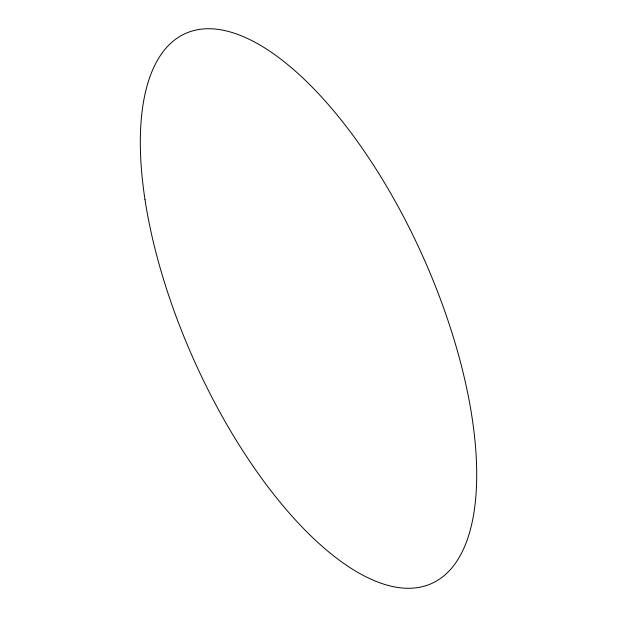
<?xml version="1.0" encoding="UTF-8"?>
<svg xmlns="http://www.w3.org/2000/svg" width="617" height="617" viewBox="0 0 617 617"><rect width="100%" height="100%" fill="white"/><g stroke="black" fill="none" stroke-linecap="round" stroke-linejoin="round"><path stroke-width="0.93" d="M144.987 199.584A301.297 125.644 65.9 0 0 424.326 586.15A301.297 125.644 65.9 0 0 356.186 139.766A301.297 125.644 65.9 0 0 144.987 199.584"/></g></svg>
